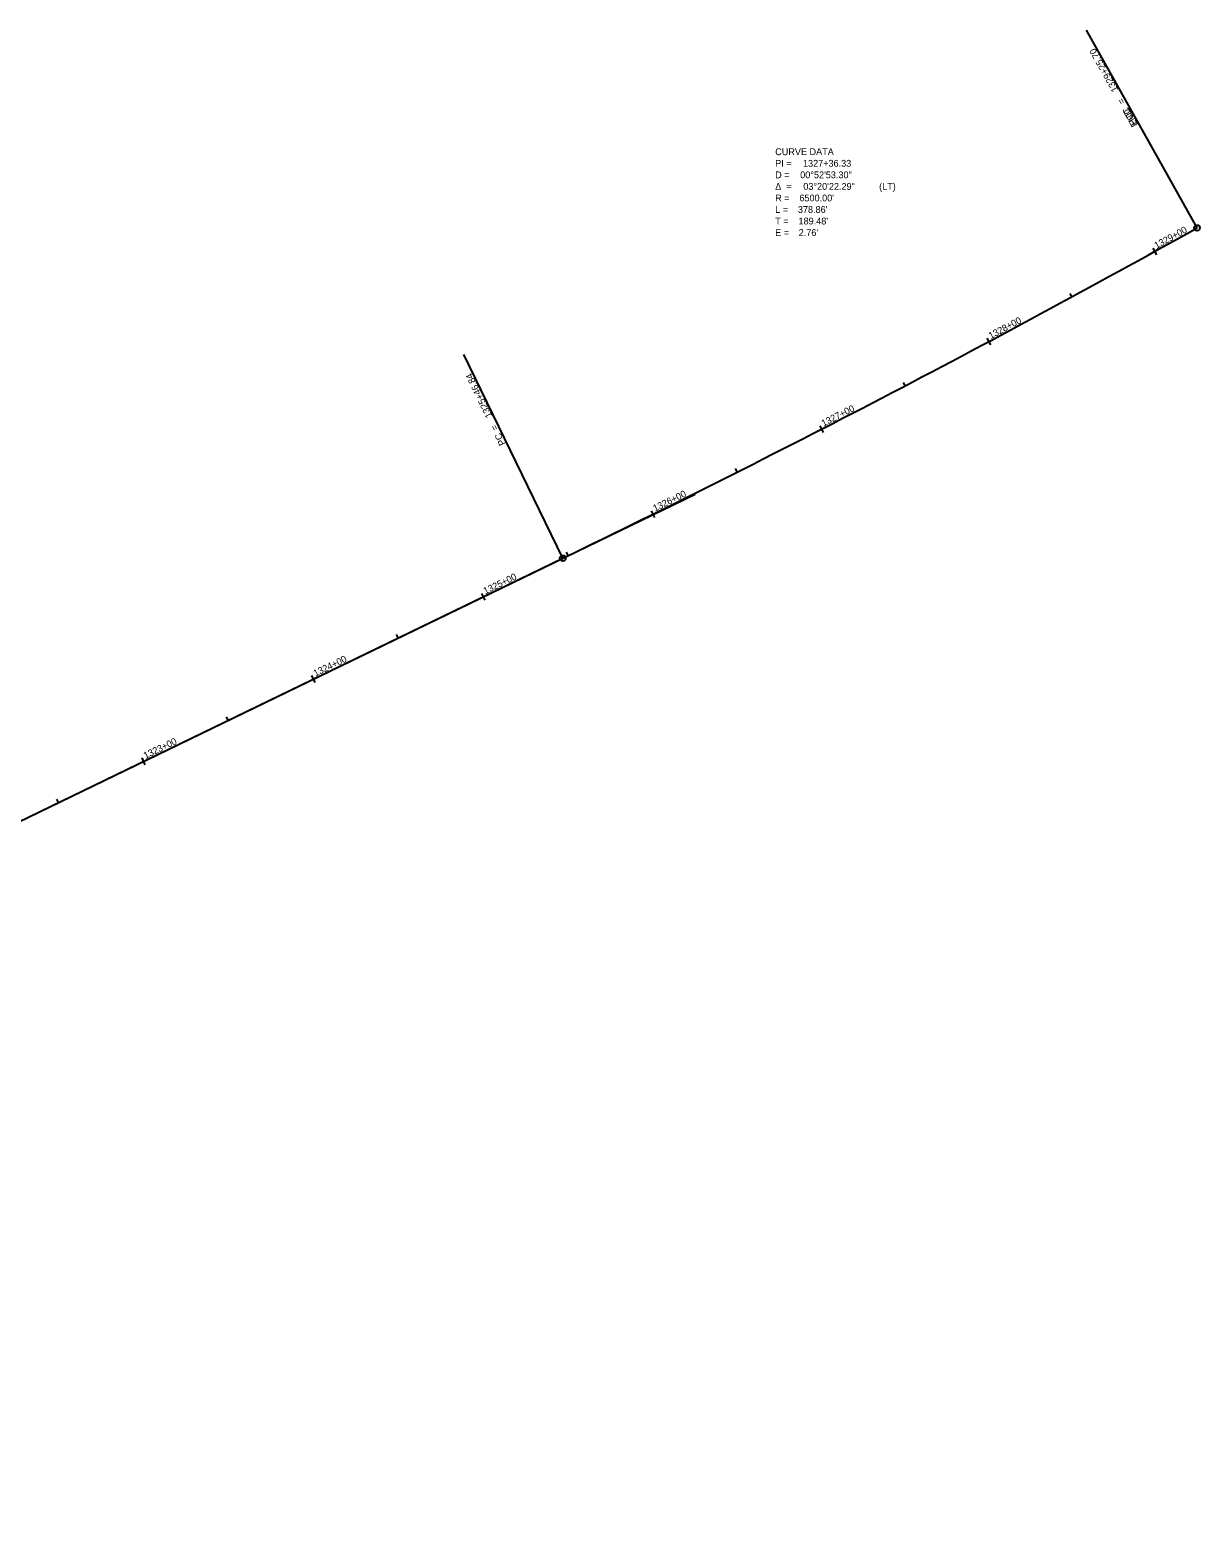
# Model space of a CAD drawing. Extents: x 1732762 to 1737895, y 481550 to 484071.
# Drawn here: x 1737275 to 1737895, y 483272 to 484071 of the extents above; entities that cross this region are included whole.
import ezdxf

# ---------------------------------------------------------------- set-up
doc = ezdxf.new("R2010")
doc.units = 0
for name, color, linetype in [('D_Roadway_Centerline', 7, 'Continuous'), ('D_Roadway_Centerline_CurveData', 7, 'Continuous'), ('D_Roadway_Centerline_Flags', 7, 'Continuous'), ('D_Roadway_Centerline_Text', 7, 'Continuous')]:
    doc.layers.add(name, color=color, linetype=linetype)

msp = doc.modelspace()

# ---------------------------------------------------------------- linework, layer by layer
at = {"layer": 'D_Roadway_Centerline'}
for p, q in [((1734837, 482473.52), (1737627.53, 483825.22)), ((1734916.47, 482512.02), (1737557.34, 483791.22)), ((1734916.47, 482512.02), (1737557.34, 483791.22))]:
    msp.add_line(p, q, dxfattribs=at)
msp.add_arc((1734723.75, 489641.07), 6500, 295.845003, 299.184527, dxfattribs=at)
msp.add_arc((1734723.75, 489641.07), 6500, 295.845003, 299.184527, dxfattribs=at)
msp.add_arc((1734723.75, 489641.07), 6500, 295.845003, 299.184527, dxfattribs=at)
at = {"layer": 'D_Roadway_Centerline_Flags'}
for p, q in [((1737893.3, 483966.22), (1737834.79, 484070.99)), ((1737834.79, 484070.99), (1737834.79, 484070.99)), ((1737893.3, 483966.22), (1737834.79, 484070.99)), ((1737834.79, 484070.99), (1737834.79, 484070.99)), ((1737893.3, 483966.22), (1737893.3, 483966.22)), ((1737557.34, 483791.22), (1737505.03, 483899.22)), ((1737505.03, 483899.22), (1737505.03, 483899.22)), ((1737557.34, 483791.22), (1737557.34, 483791.22))]:
    msp.add_line(p, q, dxfattribs=at)
for centre in [(1737893.3, 483966.22), (1737557.34, 483791.22)]:
    msp.add_circle(centre, 1.5, dxfattribs=at)
at = {"layer": 'D_Roadway_Centerline_Text'}
for p, q in [((1737869.86, 483955.49), (1737871.8, 483951.99)), ((1737827, 483929.69), (1737826.04, 483931.46)), ((1737782.02, 483907.76), (1737783.91, 483904.24)), ((1737738.76, 483882.63), (1737737.83, 483884.41)), ((1737693.46, 483861.39), (1737695.29, 483857.84)), ((1737649.82, 483836.93), (1737648.91, 483838.72)), ((1737604.2, 483816.39), (1737605.97, 483812.81)), ((1737560.18, 483792.6), (1737559.31, 483794.41)), ((1737514.31, 483772.61), (1737516.05, 483769.01)), ((1737470.19, 483749), (1737469.31, 483750.81)), ((1737424.31, 483729.02), (1737426.05, 483725.42)), ((1737380.19, 483705.41), (1737379.31, 483707.22)), ((1737334.31, 483685.42), (1737336.06, 483681.82)), ((1737290.19, 483661.82), (1737289.31, 483663.62))]:
    msp.add_line(p, q, dxfattribs=at)

# ---------------------------------------------------------------- texts
at = {"layer": 'D_Roadway_Centerline_CurveData'}
for s, p in [('CURVE DATA', (1737669.88, 484004.77)), ('PI = ', (1737669.88, 483998.65)), ('1327+36.33', (1737684.59, 483998.65)), ('D = ', (1737669.88, 483992.53)), ('00°52\'53.30"', (1737683.12, 483992.53)), ('Δ  = ', (1737669.88, 483986.41)), ('03°20\'22.29"', (1737684.76, 483986.41)), (' (LT)', (1737723.58, 483986.41)), ('R = ', (1737669.88, 483980.29)), ('L = ', (1737669.88, 483974.17)), ("378.86'", (1737681.89, 483974.17)), ("6500.00'", (1737682.69, 483980.29)), ('T = ', (1737669.88, 483968.05)), ("189.48'", (1737682.23, 483968.05)), ('E = ', (1737669.88, 483961.93)), ("2.76'", (1737682.32, 483961.93))]:
    msp.add_text(s, height=3.6, dxfattribs=at).set_placement(p)
at = {"layer": 'D_Roadway_Centerline_Flags'}
for s, rotation, p in [('1329+25.70', 119.18453, (1737851.73, 484039.42)), ('1329+25.70', 119.18453, (1737851.73, 484039.42)), (' = ', 119.18453, (1737856.02, 484031.75)), (' = ', 119.18453, (1737856.02, 484031.75)), ('PCC', 119.18453, (1737861.65, 484021.66)), ('END', 119.18453, (1737862.07, 484020.9)), ('1325+46.84', 115.845, (1737520.15, 483866.62)), (' = ', 115.845, (1737523.98, 483858.71)), ('PC', 115.845, (1737527.26, 483851.95))]:
    msp.add_text(s, height=3.6, rotation=rotation, dxfattribs=at).set_placement(p)
at = {"layer": 'D_Roadway_Centerline_Text'}
for s, rotation, p in [('1329+00', 28.95797, (1737871.91, 483955.01)), ('1328+00', 28.0765, (1737784.06, 483907.25)), ('1327+00', 27.19502, (1737695.49, 483860.85)), ('1326+00', 26.31355, (1737606.22, 483815.82)), ('1325+00', 25.845, (1737516.33, 483772.02)), ('1324+00', 25.845, (1737426.33, 483728.43)), ('1323+00', 25.845, (1737336.33, 483684.83))]:
    msp.add_text(s, height=3.6, rotation=rotation, dxfattribs=at).set_placement(p)

doc.saveas('drawing.dxf')
